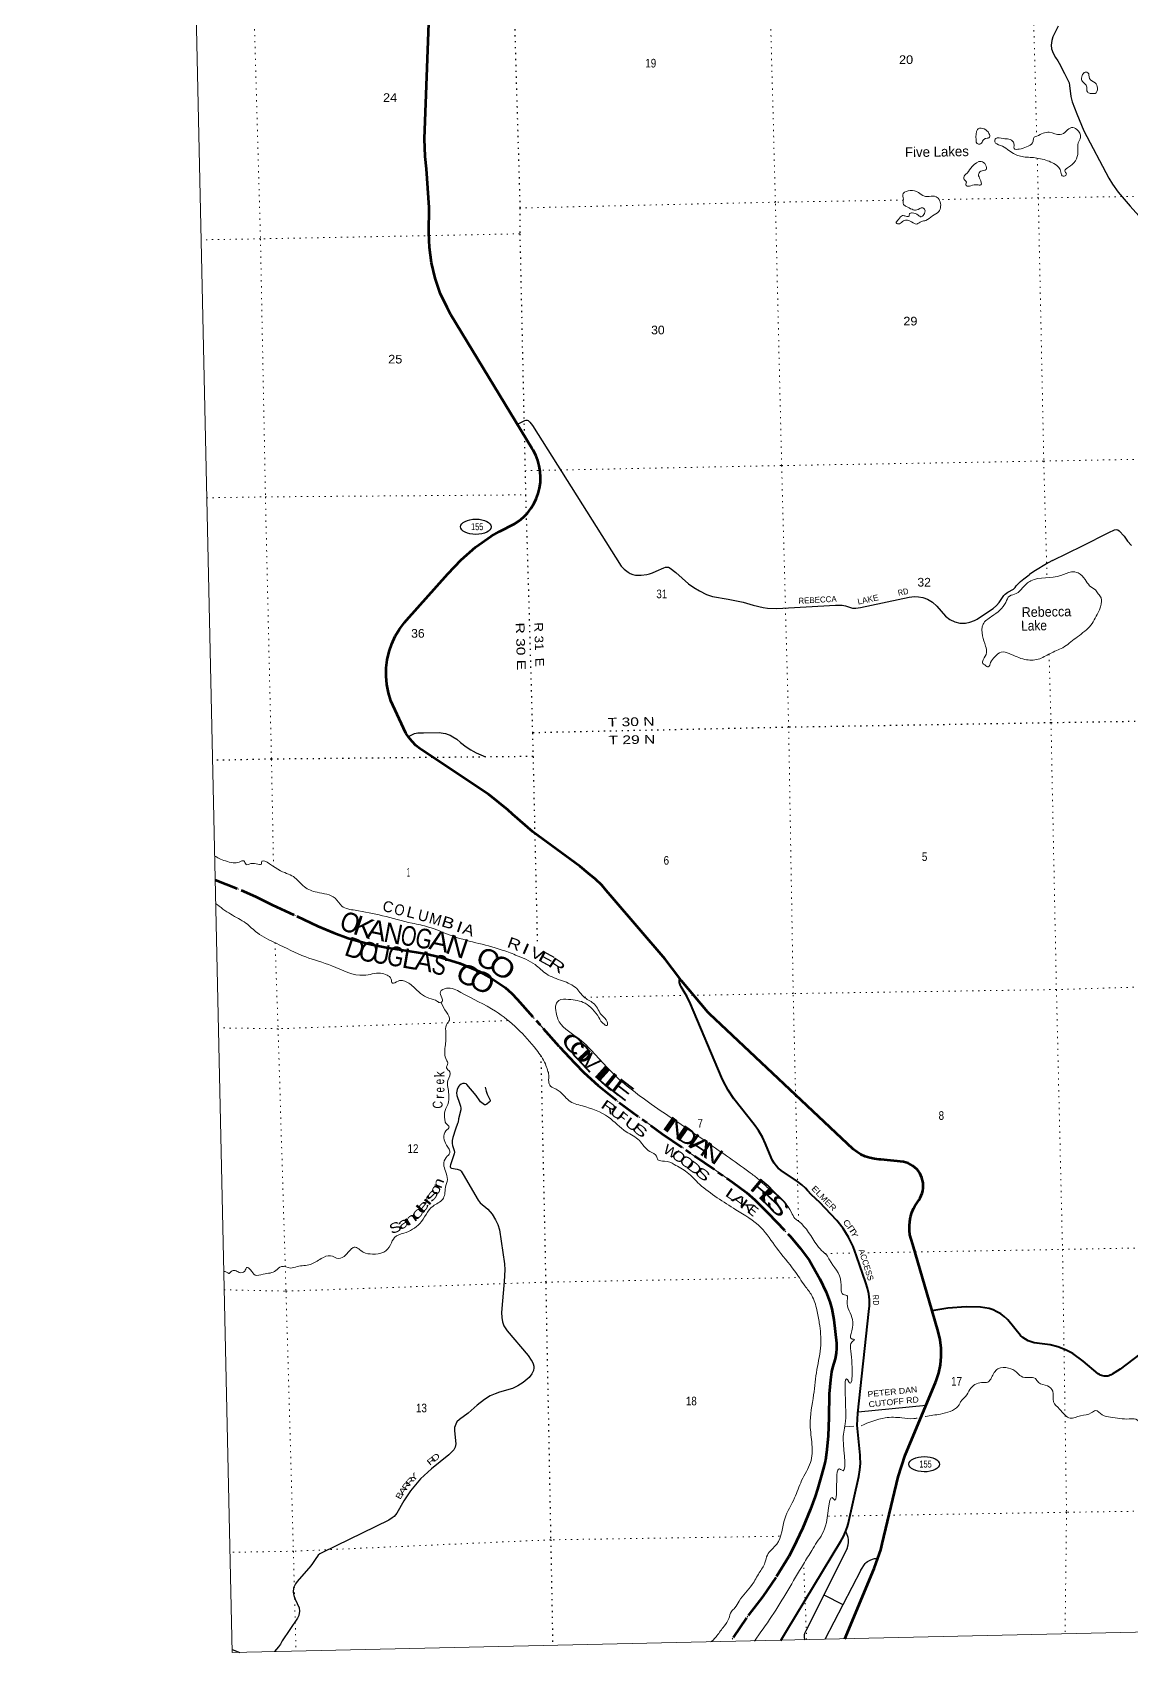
# Model space of a CAD drawing. Header units: feet. Extents: x 489137 to 739700, y 189004 to 379547.
# Drawn here: x 489137 to 511387, y 189004 to 221829 of the extents above; entities that cross this region are included whole.
import ezdxf
from ezdxf.enums import TextEntityAlignment as Align

# ---------------------------------------------------------------- set-up
doc = ezdxf.new("R2010")
doc.units = ezdxf.units.FT
doc.header["$LTSCALE"] = 80
for name, pattern in [('DOT_DASHED', [7.7, 5, -1.2, 0.3, -1.2]), ('DOTTED', [1.5, 0.3, -1.2]), ('LONG_DASH_SHORT_DASH', [9.9, 6, -1.2, 1.5, -1.2])]:
    doc.linetypes.add(name, pattern=pattern)
for name, color, linetype, lineweight in [('11', 7, 'LONG_DASH_SHORT_DASH', 60), ('17', 7, 'Continuous', 25), ('23', 7, 'Continuous', 70), ('26', 7, 'Continuous', 40), ('29', 7, 'Continuous', 25), ('39', 7, 'Continuous', 13), ('4', 7, 'Continuous', 13), ('44', 7, 'DOT_DASHED', 13), ('6', 7, 'DOTTED', 25), ('7', 7, 'DOTTED', 13)]:
    doc.layers.add(name, color=color, linetype=linetype, lineweight=lineweight)
for name, color, linetype in [('12', 7, 'Continuous'), ('27', 7, 'Continuous'), ('30', 7, 'Continuous'), ('41', 7, 'Continuous')]:
    doc.layers.add(name, color=color, linetype=linetype)

msp = doc.modelspace()

# ---------------------------------------------------------------- linework, layer by layer
at = {"layer": '11'}
msp.add_lwpolyline([(492838.37, 204663.29), (493367.54, 204452.79), (493654.62, 204321.19), (493997.52, 204154.73), (494492.96, 203922.84), (494922.51, 203724.46), (495242.54, 203588.47), (495537.76, 203480.31), (495746.4, 203415.87), (496005.94, 203351.43), (496344.22, 203284.15), (496786.29, 203212.83), (497124.36, 203158.24), (497369.37, 203103.4), (497787.35, 202968.56), (498194.06, 202803.4), (498390.39, 202695.88), (498717.92, 202476.17), (498853.8, 202356.25), (498959.52, 202241.61), (499813.98, 201280.23), (500127.02, 200943.1), (500307.14, 200759.84), (500596.3, 200494.86), (501023.86, 200151.4), (501897.95, 199514.67), (503322.75, 198537.67), (503607.47, 198322.48), (503773.9, 198176.1), (504042.87, 197908.17), (504496.58, 197431.23), (504694.26, 197200.55), (504879.09, 196948.3), (505089.21, 196574.39), (505217.3, 196308.09), (505291.45, 196113.46), (505331.18, 195969.15), (505371.92, 195743.73), (505425.8, 195271.5), (505430.44, 195163.39), (505422.85, 195069.38), (505399.88, 194954.74), (505349.1, 194778.01), (505328.79, 194695.2), (505307.3, 194530.23), (505280.84, 194246.1), (505269.98, 193768.02), (505256.72, 193393.91), (505242.07, 193184.5), (505228.35, 193054.98), (505203.43, 192906.1), (505178.23, 192791.76), (505127.16, 192598.18), (505044.4, 192313.75), (504995.11, 192163.5), (504904.64, 191907.69), (504747.79, 191530.15), (504548.7, 191117.16), (504462.44, 190953.46), (504201.01, 190528.84), (503934.38, 190137.83), (503602.85, 189706.43), (503283.88, 189229.62)], dxfattribs=at)
at = {"layer": '17'}
for centre in [(498122.59, 211812.97), (507206.48, 192821.45)]:
    msp.add_ellipse(centre, major_axis=(309.24, -1), ratio=0.500121, dxfattribs=at)
at = {"layer": '23'}
for points in [[(499429.54, 212707.77), (499433.98, 212821.41), (499426.53, 212934.89), (499407.25, 213046.96), (499376.36, 213156.41), (499334.2, 213262.02), (499281.23, 213362.66), (499254.98, 213404.56), (497617.46, 216109.24), (497537.27, 216257.25), (497400.59, 216545.61), (497294.81, 216846.68), (497221.07, 217157.16), (497180.2, 217473.64), (497172, 217767.14), (497177.06, 218283.09), (497123.58, 219062.03), (497092.85, 219317.64), (497081.65, 219675.67), (497197.21, 222736.24)], [(507367.09, 195929.34), (506974.98, 197269.15), (506938.24, 197378.15), (506917.49, 197467.2), (506906.16, 197557.93), (506904.37, 197649.35), (506912.16, 197740.45), (506929.42, 197830.24), (506955.97, 197917.74), (506991.52, 198001.98), (507014.25, 198045.64), (507095.4, 198172.12), (507123.13, 198216.28), (507146.09, 198263.09), (507164.03, 198312.05), (507176.75, 198362.62), (507184.12, 198414.24), (507186.06, 198466.34), (507182.53, 198518.37), (507173.59, 198569.73), (507159.33, 198619.89), (507139.9, 198668.28), (507115.52, 198714.37), (507086.46, 198757.66), (507053.03, 198797.68), (507015.6, 198833.98), (506974.58, 198866.17), (506930.42, 198893.9), (506883.61, 198916.86), (506834.65, 198934.8), (506784.08, 198947.52), (506783.22, 198947.69), (506323.6, 198992.88), (506289.94, 198994.53), (506194.97, 199005.97), (506101.71, 199027.27), (506011.19, 199058.2), (505924.4, 199098.42), (505842.29, 199147.5), (505765.76, 199204.89), (502855.08, 201945.21), (502823.12, 201979.19), (502287.92, 202615.27), (502268.2, 202643.24), (502253.59, 202662.71), (501958.44, 203056.21), (500889.98, 204295.32), (500763.94, 204443.43), (500674.99, 204549.67), (500547.08, 204676.49), (500406.61, 204789.25), (500233.34, 204928.66), (499274.9, 205635.17), (498863.07, 205992.12), (498769.01, 206079.48), (498386.29, 206390.56), (497012.49, 207302.79), (496992.73, 207316.72), (496908.65, 207384.46), (496832.11, 207460.61), (496763.95, 207544.35), (496704.91, 207634.75), (496655.65, 207730.83), (496401.48, 208289.46), (496351.53, 208450.41), (496318.69, 208615.7), (496303.3, 208783.52), (496305.53, 208952.03), (496325.37, 209119.38), (496362.59, 209283.75), (496416.79, 209443.32), (496487.38, 209596.35), (496573.57, 209741.16), (496674.42, 209876.17), (496713.7, 209921.63), (497556.3, 210859.65), (497821.5, 211143.22), (498114.89, 211397.51), (498433.25, 211619.74), (498597.52, 211716.29), (498903.29, 211873.39), (498997.83, 211936.59), (499085.25, 212009.32), (499164.59, 212090.79), (499234.98, 212180.11), (499295.65, 212276.3), (499345.93, 212378.3), (499385.27, 212485), (499413.24, 212595.23), (499429.54, 212707.77)], [(505594.8, 189281.07), (506189.52, 190705.96), (506198.95, 190729), (506323.32, 191085.74), (506356.15, 191206.34), (506679.25, 192561.93), (506823.01, 193003.75), (506923.57, 193244.08), (507436.84, 194475.68), (507448.83, 194507), (507499.51, 194669.06), (507532.97, 194835.54), (507548.84, 195004.6), (507546.95, 195174.39), (507527.33, 195343.06), (507490.18, 195508.75), (507367.09, 195929.34)]]:
    msp.add_lwpolyline(points, dxfattribs=at)
at = {"layer": '26'}
for points in [[(504299.88, 189251.88), (504420.46, 189451.56), (505512.85, 191260.22), (505568.54, 191353.83), (505614.15, 191452.75), (505649.16, 191555.89), (505662.31, 191607.54), (505878.6, 192572.45), (505902.72, 192704.53), (505912.9, 192838.41), (505909.03, 192972.63), (505906.03, 193004.55), (505850.2, 193612.57), (505859.68, 193856.83), (506083.34, 195913.1), (506095.17, 196031.76), (506094.53, 196151.01), (506081.42, 196269.54), (506056, 196386.05), (506020.7, 196493.69), (505836.96, 197040.85), (505765.43, 197234.49), (505674.06, 197419.6), (505563.83, 197594.13), (505435.96, 197756.19), (505426.66, 197766.72), (505088.02, 198122.84), (504923.78, 198280.34), (504841.22, 198364.46), (504800.72, 198410.31), (504723.56, 198484.38), (504639.08, 198549.98), (504304.9, 198770.21), (504298.25, 198775.37), (504248.77, 198818.6), (504204.09, 198866.78), (504164.69, 198919.36), (504131, 198975.77), (504103.39, 199035.39), (503990.98, 199314.26), (503928.98, 199448.49), (503850.44, 199580.91), (503758.49, 199704.4), (503351.67, 200223.66), (503232.2, 200400.37), (503131.85, 200588.6), (503098.49, 200663.86), (502471.61, 202150.29), (502394.98, 202305.63), (502363.16, 202359.98), (502282.34, 202494.41), (502266.2, 202522.62), (502258.14, 202539.9), (502251.93, 202557.93), (502247.64, 202576.51), (502245.31, 202595.44), (502244.98, 202614.5), (502246.64, 202633.5), (502253.59, 202662.71), (502253.05, 202662.14)], [(509312.01, 195322.92), (509256.74, 195352.46), (509204.85, 195387.61), (509156.92, 195427.99), (508898.73, 195747.59), (508889.47, 195757.05), (508825.13, 195815.32), (508755.05, 195866.54), (508680, 195910.16), (508600.8, 195945.7), (508518.32, 195972.76), (508433.46, 195991.05), (508347.16, 196000.37), (508052.93, 196007.86), (507684.12, 195982.52), (507401.53, 195935.11), (507367.09, 195929.34)], [(511576.11, 195051.36), (511176.47, 194748.71), (511013.69, 194646.44), (510994.22, 194634.16), (510971.69, 194622.93), (510948.12, 194614.12), (510923.75, 194607.81), (510898.85, 194604.09), (510873.71, 194603), (510848.58, 194604.53), (510823.76, 194608.69), (510799.5, 194615.42), (510776.08, 194624.64), (510753.76, 194636.27), (510732.77, 194650.16), (510427.82, 194908.17), (510213.73, 195067.3), (510066.89, 195140.39), (509913.21, 195197.73), (509754.38, 195238.7), (509592.13, 195262.83), (509542.91, 195266.76), (509491.99, 195270.92), (509430.29, 195281.93), (509370.08, 195299.33), (509312.01, 195322.92)]]:
    msp.add_lwpolyline(points, dxfattribs=at)
at = {"layer": '29'}
for p, q in [((505866.53, 193879.05), (507246.43, 194018.88)), ((505643.24, 191113.68), (504804.42, 189446.23)), ((505920.22, 190676.52), (505193.22, 189272.01)), ((505169.17, 190171.31), (505560.11, 189980.81)), ((493181.68, 189066.14), (493341.97, 189007.91))]:
    msp.add_line(p, q, dxfattribs=at)
for points in [[(509919.83, 221953.32), (509813.56, 221740.64), (509794.16, 221667.04), (509780.86, 221568.86), (509785.98, 221495.26), (509818.68, 221405.28), (509862.61, 221323.46), (509912.44, 221253.21)], [(509912.44, 221253.21), (509941.29, 221204.87), (510045.52, 220996.28), (510121.13, 220849.04), (510141.57, 220808.14), (510151.79, 220750.88), (510174.27, 220530.02), (510200.84, 220423.68), (510298.93, 220178.28), (510437.9, 219834.73), (510944.72, 218877.67), (511018.29, 218754.98), (511132.74, 218591.37), (511377.98, 218305.07), (512138.22, 217454.36)], [(499218.16, 213934.55), (499188.63, 213957.46), (499165.11, 213965.63), (499133.45, 213967.68), (499107.89, 213961.54), (498970.07, 213890.03)], [(499218.16, 213934.55), (499271.61, 213866.06), (501065.57, 211015.54)], [(510945.56, 211698.18), (511062.27, 211752.99), (511091.9, 211757.07), (511126.65, 211752.98), (511157.3, 211732.53), (511259.48, 211622.1), (511324.88, 211523.94), (511402.54, 211433.96)], [(509804.35, 211126.9), (510413.83, 211426.78), (510945.56, 211698.18)], [(509804.35, 211126.9), (509716.52, 211084.26), (509428.36, 210908.39), (509337.42, 210844.99)], [(501065.57, 211015.54), (501126.02, 210955.4), (501208.78, 210892.01), (501247.61, 210867.47), (501304.83, 210847.02), (501355.93, 210834.75), (501473.44, 210832.7), (501588.9, 210844.98), (501639.99, 210857.25), (501698.24, 210877.69), (501777.95, 210910.41), (501933.27, 210984.03), (501966.98, 210994.26), (501996.62, 210996.3), (502024.2, 210992.22), (502055.89, 210975.85), (502170.33, 210885.87), (502431.92, 210656.83), (502539.21, 210583.22), (502652.63, 210517.77), (502796.71, 210440.07), (502914.22, 210403.25), (503233.03, 210345.99), (503535.49, 210288.73), (503739.86, 210223.29), (503944.22, 210174.21), (504033.12, 210161.95), (504222.16, 210157.85), (505407.48, 210223.29), (505546.45, 210223.29), (505612.86, 210211.03), (505750.82, 210166.03), (505821.32, 210161.95), (505914.31, 210174.21), (506903.44, 210386.89), (507008.68, 210399.17), (507091.46, 210395.07), (507176.26, 210378.72), (507271.3, 210345.99), (507374.49, 210284.65), (507459.31, 210206.93), (507639.16, 210002.43), (507726, 209937), (507827.17, 209887.91), (507930.36, 209863.38), (508039.71, 209863.37), (508130.64, 209879.74), (508227.73, 209912.45), (508280.85, 209939.05), (508407.57, 210026.97), (508603.76, 210157.85), (508673.23, 210217.17), (508726.38, 210280.55), (508816.3, 210419.61), (508846.94, 210450.3), (508898.05, 210485.05), (509012.49, 210550.49), (509047.22, 210583.23), (509069.72, 210615.93), (509106.49, 210658.89), (509154.51, 210701.85), (509225.03, 210754.99), (509306.78, 210820.43), (509337.42, 210844.99)], [(496755.25, 207563.02), (496838.43, 207604.21), (496881.35, 207622.61), (496942.66, 207636.93), (497063.24, 207641.02), (497377.97, 207645.11), (497457.67, 207632.84), (497506.72, 207622.61), (497557.81, 207606.25), (497600.73, 207587.85), (497655.91, 207559.22), (497733.57, 207508.09), (497813.28, 207442.65), (497923.64, 207356.76), (498021.73, 207293.36), (498066.69, 207264.73), (498130.05, 207234.05), (498316.03, 207154.3)], [(498309.8, 200457.69), (498327.72, 200381.08), (498349.17, 200317.67), (498414.56, 200194.97), (498413.56, 200178.63), (498390.04, 200154.07), (498344.07, 200117.28), (498316.47, 200104.99), (498295.02, 200105.01), (498266.41, 200119.32), (498218.37, 200162.25), (498205.1, 200182.72), (498128.45, 200293.13), (497940.43, 200514), (497925.12, 200526.28), (497890.37, 200534.46), (497857.67, 200534.46), (497825.99, 200522.18), (497798.41, 200501.74), (497775.93, 200477.2), (497763.66, 200456.75), (497744.24, 200415.84), (497733.01, 200381.08), (497728.92, 200342.23), (497736.06, 200293.13), (497793.29, 200137.71), (497810.67, 200072.28), (497816.8, 200035.47), (497817.81, 199998.65), (497768.76, 199818.69), (497760.6, 199749.18), (497752.41, 199720.53), (497711.54, 199606.01), (497654.32, 199442.41), (497642.07, 199379.03), (497640.02, 199321.77), (497646.14, 199278.81), (497683.97, 199176.57), (497687.02, 199139.74), (497683.97, 199107.04), (497646.14, 199008.86), (497605.27, 198886.16), (497602.22, 198861.64), (497604.27, 198845.28), (497610.4, 198830.96), (497616.02, 198825.85), (497629.79, 198820.72), (497744.24, 198796.18), (497801.46, 198779.82), (497812.22, 198772.68), (497821.41, 198760.41), (497866.86, 198689.84), (498165.77, 198170.41), (498210.2, 198117.24), (498365.52, 197986.35), (498449.85, 197884.11), (498520.84, 197773.67), (498568.38, 197675.52), (498602.58, 197569.17), (498703.26, 196882.04), (498708.85, 196759.34), (498692.5, 196522.12), (498643.46, 195892.26), (498646.05, 195789.99), (498659.81, 195704.11), (498686.92, 195626.39), (498757.9, 195524.15), (499182.99, 195025.17), (499244.84, 194931.07), (499261.19, 194902.44), (499279.59, 194857.45), (499293.89, 194808.37), (499297.43, 194771.59), (499291.85, 194718.39), (499256.56, 194648.88), (499201.93, 194579.33), (499076.72, 194477.1), (498975.08, 194411.63), (498864.17, 194354.4), (498602.58, 194280.78), (498513.27, 194246.41)], [(498513.27, 194246.41), (498411.03, 194203.04), (498294.54, 194133.5), (498147.39, 194018.98), (497967.54, 193855.38), (497787.7, 193724.5), (497736.61, 193679.51), (497714.13, 193634.51), (497691.65, 193564.99), (497689.6, 193495.45), (497714.13, 193233.69), (497703.91, 193168.25), (497673.25, 193110.99), (497575.16, 193012.82), (497223.64, 192726.52), (497002.92, 192522.01), (496798.55, 192284.79), (496659.58, 192080.29), (496520.61, 191826.7), (496463.39, 191761.26), (496426.61, 191732.64), (496357.11, 191687.64), (495016.45, 191033.23), (494957.19, 191004.6), (494926.53, 190975.97), (494863.18, 190890.08), (494814.13, 190812.37), (494779.38, 190763.28), (494501.44, 190444.26), (494468.75, 190395.18), (494427.87, 190313.37), (494419.69, 190231.57), (494431.96, 190157.96), (494460.57, 190084.33), (494542.31, 189912.55), (494550.5, 189847.11), (494534.15, 189757.13), (494509.62, 189699.86), (494198.97, 189241.78), (494162.2, 189176.34), (494125.4, 189119.07), (494044.41, 189023.39)], [(505643.24, 191113.68), (505667.03, 191188.7), (505672.13, 191235.73), (505671.12, 191295.04), (505663.95, 191337.98), (505617.65, 191463.07)], [(505920.22, 190676.52), (506007.29, 190810.37), (506030.81, 190830.83), (506055.33, 190849.23), (506113.56, 190879.9), (506155.47, 190898.31), (506195.3, 190908.53), (506263.23, 190913.38)], [(504804.42, 189446.23), (504785.7, 189405.46), (504778.55, 189381.94), (504774.46, 189367.63), (504772.42, 189342.06), (504775.49, 189307.3), (504790.06, 189262.92)]]:
    msp.add_lwpolyline(points, dxfattribs=at)
at = {"layer": '39'}
msp.add_line((505602.21, 193579.87), (505780.97, 193590.78), dxfattribs=at)
for points in [[(510488.54, 220759.35), (510432.64, 220812.27), (510401.31, 220851.74), (510404.61, 220952.66), (510469.26, 221022.99), (510521.99, 221012.34), (510555.4, 220896.3), (510666.82, 220804.57), (510716.03, 220701.06), (510666.59, 220590.81), (510602.04, 220591.06), (510537.21, 220601.38), (510499.18, 220664.87), (510499.77, 220717.32), (510488.54, 220759.35)], [(508260.84, 219607.33), (508267.17, 219819.24), (508297.94, 219874.53), (508423.06, 219871.91), (508516.23, 219783.72), (508530.52, 219703.45), (508456.49, 219681.26), (508400.94, 219647.47), (508348.55, 219571.42), (508290.04, 219571.84), (508267.27, 219593.39), (508260.84, 219607.33)], [(509490.01, 219725.73), (509739.98, 219805.17), (509961.09, 219758.81), (510084.25, 219828.73), (510187.19, 219900.11), (510297.18, 219860.78), (510372.05, 219703.53), (510326.75, 219589.36), (510320.63, 219444), (510291.08, 219269.77), (510169.96, 219125.29), (510082.87, 219064.42), (510053.79, 219021.28), (510087.68, 218961.71), (510042.58, 218914.09), (509997.97, 218922.95), (509968.97, 219025), (509918.35, 219106.29), (509668.62, 219240.6), (509382.73, 219295.28), (509249.37, 219303.72), (509013.49, 219373.88), (508750.79, 219540.1), (508635.83, 219613.58), (508656.3, 219676.65), (508805.56, 219676.71), (508920.77, 219667.77), (509013.23, 219605.78), (509025.28, 219533.51), (509028.78, 219479.16), (509130.05, 219463.79), (509277.99, 219512.21), (509402.88, 219592.26), (509417.08, 219663.23), (509445.95, 219714.44), (509490.01, 219725.73)], [(508076.24, 218979.16), (508179.44, 219115.08), (508360.27, 219214.82), (508448.8, 219148.68), (508457.54, 219050.11), (508353.61, 219015), (508307.05, 218947.17), (508339.91, 218851.28), (508355.02, 218740.79), (508278.38, 218740.7), (508151.79, 218723.11), (508056.89, 218726.56), (508050.13, 218752.59), (508061.02, 218797.26), (508025.71, 218834.6), (508006.09, 218888.51), (508076.24, 218979.16)], [(506783.74, 218447.4), (506780.55, 218562.51), (506924.08, 218624.93), (507086.47, 218587.03), (507209.54, 218511.76), (507306.56, 218504.34), (507449.88, 218500.2), (507518.59, 218421.42), (507500.38, 218201.12), (507375.65, 218115.02), (507239.1, 218018.52), (507148.95, 217995.88), (507055.49, 217946.94), (506906.43, 218013.43), (506829.52, 218023.42), (506743.95, 217980.75), (506702.44, 217949.36), (506639.41, 217967.8), (506681.83, 218039.54), (506766.47, 218116.47), (506835.33, 218106.26), (506897.86, 218105.96), (506904.72, 218150.51), (506962.68, 218170.25), (507082.91, 218125.15), (507144.31, 218092.55), (507197.52, 218138.37), (507217.11, 218233.69), (507175.7, 218272.88), (507053.8, 218231.23), (506958.63, 218244.75), (506842.1, 218302.05), (506788.6, 218340.91), (506776.99, 218397.06), (506783.71, 218448.56)], [(510672.73, 210535.58), (510557.35, 210619.2), (510465.31, 210741.75), (510324.52, 210877.1), (510192.85, 210899.73), (509973.14, 210823.13), (509367.02, 210719.85), (509195.57, 210573.98), (509071.65, 210459.65), (508933.88, 210409.5), (508858.75, 210280.37), (508740.01, 210123.82), (508572.09, 209996.19), (508396.94, 209838.11), (508387.11, 209605.87), (508449.27, 209395.77), (508469.01, 209263.17), (508402.43, 209116.12), (508390.35, 209041.16), (508433.43, 209014.09), (508472.58, 208982.89), (508502.97, 208977.66), (508551.04, 209063.69), (508634.67, 209176.92), (508767.09, 209275.34), (508925.17, 209245.36), (509245, 209124.99), (509515.03, 209130.34), (509757.88, 209245.89), (510010.75, 209363.74), (510275.64, 209558.56), (510555.72, 209788.09), (510729.34, 210077.25), (510799.77, 210305.09), (510787.78, 210375.36), (510731.19, 210454.5), (510672.73, 210535.58)], [(504929.45, 191074.42), (505030.74, 191238.88), (505223.45, 191641.51), (505369.76, 192119.54), (505373.95, 192113.6), (505512.84, 192716.48), (505516.97, 192712.56), (505562.79, 193327.03), (505611.31, 193693.46), (505671.97, 194503.99), (505674.1, 194500.01), (505714.57, 195162.74), (505745.1, 195300.74), (505790.13, 195350.38), (505743.57, 195357.18), (505738.97, 195526.5), (505687.73, 195928.53), (505643.81, 196135.1), (505640.91, 196241.93), (505588.25, 196250.58), (505518.95, 196500.83), (505286.74, 196958.44), (505225.52, 197059.64), (505159.35, 197120.37), (505036.65, 197258.22), (504656.49, 197744.07), (504586.45, 197798.64), (504516.57, 197921.8), (504162.95, 198321.63), (503964.93, 198485.67), (503826.43, 198610.99), (503655.54, 198741.47), (502746.88, 199384.36), (501676.53, 200115.62), (500841.49, 200794.8), (500165.73, 201474.3), (499784.88, 201837.08), (499750.94, 201973.32), (499746.39, 202140.62), (499802.91, 202212.76), (499999.81, 202238.31), (500336.67, 202158.74), (500483.06, 202039.69), (500610.56, 201873.73), (500725.43, 201727.59), (500780.37, 201708.92), (500782.38, 201783.61), (500675.96, 201915.86), (500522.64, 202141.63), (500331.59, 202271.57), (500252.79, 202352.12), (500165.26, 202456.64), (499876.69, 202614.17), (499552.29, 202754.59), (499321.37, 202941.94), (498926.93, 203136.92), (498637.71, 203244.01), (497601.41, 203538.48), (497163.41, 203704.03), (496832.65, 203781.75), (496231.72, 203932.77), (495674.2, 204044.64), (495407.8, 204128.15), (495270.45, 204285.77), (494904.17, 204408.91), (494647.13, 204518.89), (494423.79, 204724.6), (494111.25, 204873.41), (493781.02, 205005.6), (493781.13, 205001.56), (493559.67, 204989.47), (493467.48, 204968.8), (493442.05, 205014.5), (493423.15, 205042.23), (493328.94, 205021.5), (493204.35, 205006), (493048.07, 205044.09), (492919.71, 205093.04), (492827.75, 205142.55)], [(492848.85, 204183.73), (493154.02, 203963.77), (493461.39, 203782.55), (493694.64, 203583.16), (494075.31, 203375.7), (494673.63, 203097.52), (495200.67, 202920.27), (495853.16, 202726.27), (496192.79, 202767.81), (496322.83, 202731.02), (496403.65, 202650.52), (496430.07, 202568.54), (496545.89, 202610.02), (496658.72, 202613.1), (496855.48, 202495.43), (497002.36, 202358.23), (497168.3, 202261.9), (497345.5, 202196.14), (497396.64, 202169.29), (497440.25, 202196.71), (497430.22, 202269.05), (497402.7, 202391.35), (497523.75, 202463.23), (497818.41, 202378.48), (498520.38, 201996.22), (499348.03, 201218), (499529.24, 200930.45), (499575.05, 200802.61), (499599.89, 200704.44), (499597.35, 200575.28), (499636.19, 200481.53), (499748.87, 200416.02), (499895.26, 200296.97), (500005.05, 200189.02), (500280.22, 200079.53), (500808.63, 199851.89), (501169.48, 199557.15), (501434.42, 199378.8), (501644.16, 199154.57), (501783.85, 199059.54), (501809.94, 198989.65), (501945.81, 198961.08), (502141.2, 198893.8), (502401.62, 198733.48), (502652.09, 198494.22), (503012.4, 198219.63), (503387.95, 197977.74), (503895.84, 197614.39), (504213.47, 197203.49), (504576.86, 196741.39), (504788.83, 196434.51), (504927.23, 196238.59), (505031.93, 195946.94), (505079.45, 195681.98), (505111.75, 195235.05), (505030.52, 194736.61), (504965.74, 194226.52), (504895.69, 193613.41), (504930.49, 193223.04), (504900.15, 192855.09), (504722.57, 192489.17), (504580.82, 192140.37), (504382.62, 191717.41), (504217.15, 191202.56), (504027.62, 190979.53), (503977.38, 190824.86), (503863.99, 190620.05), (503719.23, 190382.11), (503456.15, 190046.13), (503371.06, 189912.7), (503298.53, 189836.08), (503247.91, 189695.52), (503149.32, 189539.52), (503005.37, 189345.98), (502933.01, 189263.32), (502883.83, 189221.08)], [(497420.08, 202169.36), (497524.85, 201977.13), (497587.6, 201819.48), (497523.69, 201722.93), (497514.07, 201557.27), (497499.41, 201280.52), (497527, 201006.94), (497552.93, 200943.09), (497527.18, 200851.62), (497595.86, 200772.81), (497552.21, 200598.14), (497553.92, 200461.02), (497573.98, 200316.33), (497551.47, 200105.94), (497487.34, 199942.81), (497490.9, 199811.8), (497513.29, 199729.7), (497581.97, 199650.89), (497513.48, 199574.39), (497475.05, 199430.12), (497527.35, 199286.31), (497596.2, 199126.82), (497520.03, 199035.99), (497471.54, 198891.44), (497505.43, 198757.22), (497544.33, 198586.82), (497504.9, 198431.71), (497489.92, 198288.82), (497450.23, 198190.91), (497254.44, 198050.42), (496985.75, 197698.15), (496662.43, 197501.74), (496475.23, 197415.94), (496390.63, 197264.37), (496255.5, 197117.46), (496251.52, 197115.33), (496026.69, 197078.94), (495840.23, 197114.2), (495656, 197216.08), (495586.57, 197173.84), (495482.91, 197056.04), (495339.54, 196989.59), (495174.7, 197045.61), (494988.8, 196986.07), (494768.17, 196869.11), (494501.24, 196823.5), (494364.89, 196795.57), (494180.62, 196824.84), (494069.92, 196743.15), (493813.83, 196669.59), (493649, 196650.98), (493555.27, 196761.38), (493477.51, 196803.64), (493439.07, 196734), (493322.87, 196706.63), (493247.28, 196742.89), (493167.13, 196724.57), (493113.77, 196684.78), (493072.65, 196713.92), (493013.04, 196721.93)], [(507227.99, 193789.46), (507231.8, 193790.12), (507535, 193836.72), (507891.49, 193999.75), (507928.34, 194053.2), (507961.06, 194110.57), (508043.49, 194193.51), (508130.33, 194337.08), (508368.55, 194474.69), (508495.31, 194484.2), (508567.45, 194574.93), (508699.75, 194752.01), (508915.01, 194769.99), (509074.57, 194685.59), (509171.62, 194601.5), (509325.51, 194577.46), (509457.13, 194556.84), (509521.83, 194475.9), (509705.13, 194408.29), (509808.83, 194302.19), (509824.82, 194084.78), (509949.81, 193936.9), (510162.48, 193753.09), (510374.84, 193803.26), (510589.06, 193859.54), (510678.46, 193908.37), (510809.87, 193821.18), (510982.55, 193773.45), (511360.58, 193737.37), (511491.76, 193732.88), (511628.41, 193601.46), (511916.21, 193472.15), (512168.61, 193458.86), (512423.45, 193504.14), (512888.5, 193456.32), (513012.01, 193362.86), (513205.5, 193291.49), (513393.54, 193197.78), (513817.17, 192967.28), (514383.61, 192526.86), (514455.79, 192319.05), (514527.86, 192115.26), (514796.08, 191890.61), (515251.68, 191671.07), (515659.95, 191486.54), (515969.69, 191440.53), (516143.89, 191410.99), (516264.02, 191367.88), (516337.05, 191351.72), (516496.56, 191269.33), (516704.97, 191168.11), (516610.78, 190998.12), (516622.68, 190857.24), (516687.4, 190627.03), (516653.4, 190394.13), (516528.29, 190174.88), (516310.95, 189936.98), (516162.32, 189692.88), (516098.62, 189588.27), (516068.38, 189519.83)], [(505925.83, 193599.87), (506414.01, 193759.74), (506754.73, 193760.96), (506993.08, 193745.28), (507062.08, 193755.55)], [(503764.39, 189237.63), (504113.84, 189735.28), (504758.42, 190797.76), (504929.45, 191074.42)]]:
    msp.add_spline(points, degree=3, dxfattribs=at)
at = {"layer": '4'}
msp.add_lwpolyline([(489136.84, 372822.34), (519705.79, 373516.18), (550270.46, 374252.07), (580830.76, 375029.99), (611393.28, 375849.96), (641954.65, 376711.97), (672514.8, 377616.02), (703073.68, 378562.1), (733631.22, 379547.32), (739699.91, 195787.95), (708889.59, 194791.66), (678077.93, 193837.75), (647264.99, 192926.23), (616450.81, 192057.09), (585635.48, 191230.33), (554819.03, 190445.97), (524001.53, 189703.99), (493183.04, 189004.41)], close=True, dxfattribs=at)
msp.add_lwpolyline([(489136.84, 372822.34), (519705.79, 373516.18), (550270.46, 374252.07), (580830.76, 375029.99), (611393.28, 375849.96), (641954.65, 376711.97), (672514.8, 377616.02), (703073.68, 378562.1), (733631.22, 379547.32), (739699.91, 195787.95), (708889.59, 194791.66), (678077.93, 193837.75), (647264.99, 192926.23), (616450.81, 192057.09), (585635.48, 191230.33), (554819.03, 190445.97), (524001.53, 189703.99), (493183.04, 189004.41)], close=True, dxfattribs=at)
at = {"layer": '44'}
msp.add_lwpolyline([(492838.37, 204663.29), (493367.54, 204452.79), (493654.62, 204321.19), (493997.52, 204154.73), (494492.96, 203922.84), (494922.51, 203724.46), (495242.54, 203588.47), (495537.76, 203480.31), (495746.4, 203415.87), (496005.94, 203351.43), (496344.22, 203284.15), (496786.29, 203212.83), (497124.36, 203158.24), (497369.37, 203103.4), (497787.35, 202968.56), (498194.06, 202803.4), (498390.39, 202695.88), (498717.92, 202476.17), (498853.8, 202356.25), (498959.52, 202241.61), (499813.98, 201280.23), (500127.02, 200943.1), (500307.14, 200759.84), (500596.3, 200494.86), (501023.86, 200151.4), (501897.95, 199514.67), (503322.75, 198537.67), (503607.47, 198322.48), (503773.9, 198176.1), (504042.87, 197908.17), (504496.58, 197431.23), (504694.26, 197200.55), (504879.09, 196948.3), (505089.21, 196574.39), (505217.3, 196308.09), (505291.45, 196113.46), (505331.18, 195969.15), (505371.92, 195743.73), (505425.8, 195271.5), (505430.44, 195163.39), (505422.85, 195069.38), (505399.88, 194954.74), (505349.1, 194778.01), (505328.79, 194695.2), (505307.3, 194530.23), (505280.84, 194246.1), (505269.98, 193768.02), (505256.72, 193393.91), (505242.07, 193184.5), (505228.35, 193054.98), (505203.43, 192906.1), (505178.23, 192791.76), (505127.16, 192598.18), (505044.4, 192313.75), (504995.11, 192163.5), (504904.64, 191907.69), (504747.79, 191530.15), (504548.7, 191117.16), (504462.44, 190953.46), (504201.01, 190528.84), (503934.38, 190137.83), (503602.85, 189706.43), (503283.88, 189229.62)], dxfattribs=at)
at = {"layer": '6'}
for points in [[(498658.63, 235075.2), (498693.8, 234218.94), (498686.39, 233898.01), (498779.77, 228900.03), (498783.71, 228383.75), (498867.26, 223599.32), (498875.01, 223091.21), (499013.95, 218271.98), (499012.06, 217747.47), (499118.16, 212949.54), (499129.45, 212459.68), (499268.44, 207638.44), (499279.45, 207158.66), (499365.9, 203389.87)], [(523571.8, 208077.88), (520427.59, 208001.98), (515080.42, 207926.67), (509773.87, 207840.37), (504459.38, 207749.83), (499268.44, 207638.44)], [(499279.45, 207158.66), (493980.09, 207104.83), (492785.17, 207080.05)], [(499438.06, 201096.45), (499536.39, 196509.05), (499637.81, 191289.4), (499678.74, 189148.34)]]:
    msp.add_lwpolyline(points, dxfattribs=at)
at = {"layer": '7'}
msp.add_line((505193.93, 197089.99), (505844.51, 197101.07), dxfattribs=at)
for points in [[(504658.61, 197741.51), (504551.4, 202356.45), (504459.38, 207749.83), (504317.38, 213053.08), (504190.62, 218389.03), (504051.46, 223662.11), (503919.86, 228953.54), (503820.93, 234304.37), (503813.93, 235190.78)], [(509133.68, 235311.26), (509132.86, 234415.02), (509249.49, 229080.82), (509379.02, 223791.34), (509484.84, 219724.4)], [(493284.83, 234956), (493337.39, 233667.33), (493458.59, 228313.08), (493607.62, 222973.7), (493758.34, 217646.48), (493857.96, 212418.72), (493980.09, 207104.83), (494022.89, 204913.03)], [(509496.43, 219278.54), (509517.32, 218475.88), (509627.84, 213143.52), (509692.44, 210797.63)], [(523322.98, 218716.78), (520136.02, 218664.76), (514807.8, 218559.72), (509517.32, 218475.88), (507508.16, 218443.12)], [(506781.45, 218431.27), (504190.62, 218389.03), (499013.95, 218271.98)], [(499012.06, 217747.47), (493758.34, 217646.48), (492553.01, 217626.7)], [(499118.16, 212949.54), (504317.38, 213053.08), (509627.84, 213143.52), (514933.95, 213245.94), (517771.8, 213297.23)], [(492668.07, 212399.75), (493857.96, 212418.72), (499129.45, 212459.68)], [(509735.46, 209235.28), (509773.87, 207840.37), (509884.3, 202437.42), (510007.13, 197171.96), (510089.23, 191846.9), (510059.24, 189382.26)], [(494052.96, 203386.83), (494114.27, 201644.02), (494274.78, 196327.15), (494423.91, 191058.38), (494478.95, 189032.97)], [(517988.71, 202665.34), (515168.79, 202593.71), (509884.3, 202437.42), (504551.4, 202356.45), (500321.41, 202281.49)], [(498766.26, 201807.64), (494114.27, 201644.02), (492904.46, 201660.43)], [(506065.55, 197104.84), (510007.13, 197171.96), (515311.12, 197278.36), (520604.37, 197408.67), (523820.37, 197449.65)], [(493021.26, 196354.16), (494274.78, 196327.15), (499536.39, 196509.05), (504673.81, 196603.7)], [(523945.02, 192120.28), (520771.31, 192077.86), (515414.13, 191925.63), (510089.23, 191846.9), (505268.38, 191768.31)], [(504271.93, 191361.26), (499637.81, 191289.4), (494423.91, 191058.38), (493138.31, 191036.62)], [(504824.28, 189263.69), (504780.91, 190339.9), (504762.21, 190803.89)]]:
    msp.add_lwpolyline(points, dxfattribs=at)

# ---------------------------------------------------------------- texts
at = {"layer": '12'}
for s, rotation, width, p in [('O', 342.101, 0.9, (495513.76, 203604.16)), ('K', 342.204, 1.1, (495794.22, 203511.92)), ('A', 348.089, 1.05, (496078.81, 203446.63)), ('N', 349.345, 0.95, (496414.02, 203378.74)), ('O', 348.922, 0.75, (496725.79, 203326.74)), ('G', 347.923, 0.8, (497030.17, 203274.95)), ('A', 347.71, 1.1, (497343.83, 203222.93)), ('N', 341.589, 1.1, (497681.19, 203119.46)), ('D', 341.204, 0.95, (495609.15, 203082.19)), ('O', 341.245, 0.9, (495887.12, 203011.16)), ('U', 349.345, 0.9, (496167.69, 202963.88)), ('G', 348.922, 0.8, (496460.21, 202912.45)), ('C', 334.93, 1.1, (498279.14, 202878.11)), ('S', 343.314, 0.8, (497333.81, 202745.76)), ('C', 333.286, 1.15, (497875.94, 202551.14)), ('O', 326.819, 1.2, (498549.08, 202723.57)), ('O', 330.178, 1.15, (498152.02, 202421.95))]:
    msp.add_text(s, height=400, rotation=rotation, dxfattribs=dict(at, width=width)).set_placement(p, align=Align.CENTER)
for s, rotation, p in [('L', 350.119, (496754.85, 202860.72)), ('A', 349.71, (497042.64, 202815.84))]:
    msp.add_text(s, height=400, rotation=rotation, dxfattribs=at).set_placement(p, align=Align.CENTER)
at = {"layer": '17', "width": 0.8}
for p in [(498148.64, 211744.66), (507232.53, 192753.14)]:
    msp.add_text('155', height=140, dxfattribs=at).set_placement(p, align=Align.CENTER)
at = {"layer": '27', "width": 1.15}
msp.add_text('ELMER', height=120, rotation=314.464, dxfattribs=at).set_placement((504911.68, 198392.6))
at = {"layer": '27'}
for s, rotation, width, p in [('C', 303.261, 1.3, (505592.56, 197669.37)), ('I', 304.263, 1.45, (505653.4, 197592.84)), ('T', 302.265, 1.6, (505699.83, 197523.27)), ('Y', 293.268, 1.2, (505738.17, 197455.98)), ('R', 273.718, 0.7, (506162.66, 196197.57)), ('D', 273.198, 0.7, (506169.84, 196085.46))]:
    msp.add_text(s, height=120, rotation=rotation, dxfattribs=dict(at, width=width)).set_placement(p, align=Align.CENTER)
msp.add_text('ACCESS', height=120, rotation=287.693, dxfattribs=at).set_placement((505873.1, 197156.43))
at = {"layer": '30'}
msp.add_text('REBECCA', height=120, rotation=3.16, dxfattribs=at).set_placement((504659.42, 210252.1))
for s, rotation, width, p in [('LAKE', 12.135, 1.05, (505867.42, 210236.1)), ('RD', 12.135, 0.9, (506685.85, 210411.7)), ('PETER DAN', 5.786, 1.1, (506063.16, 194177.93)), ('CUTOFF RD', 5.786, 1.1, (506086.11, 193973.16))]:
    msp.add_text(s, height=120, rotation=rotation, dxfattribs=dict(at, width=width)).set_placement(p)
for s, rotation, width, p in [('D', 39.162, 1.5, (497343.25, 192914.21)), ('R', 39.162, 1.5, (497254.56, 192841.98)), ('R', 55.802, 1.35, (496756.76, 192346.32)), ('R', 49.254, 1.55, (496834.99, 192435.89)), ('Y', 49.254, 1.7, (496908.1, 192519.19)), ('B', 61.277, 1.3, (496624.25, 192157.33)), ('A', 55.802, 1.5, (496689.56, 192250.17))]:
    msp.add_text(s, height=120, rotation=rotation, dxfattribs=dict(at, width=width)).set_placement(p, align=Align.CENTER)
at = {"layer": '41'}
msp.add_text('Five Lakes', height=200, rotation=1, dxfattribs=at).set_placement((506818.32, 219300.75))
for s, width, p in [('Rebecca', 0.95, (509182.08, 209982.98)), ('Lake', 0.9, (509171.48, 209707.6))]:
    msp.add_text(s, height=200, rotation=1, dxfattribs=dict(at, width=width)).set_placement(p)
for s, height, rotation, p in [('C', 220, 347.118, (496319.69, 204008.24)), ('U', 220, 345.921, (497031.46, 203826.29)), ('M', 220, 343.865, (497272.91, 203757.54)), ('r', 200, 87.802, (497479.93, 200264.48)), ('F', 200, 321.354, (501027.29, 199776.77)), ('E', 200, 321.254, (503675.79, 197882.29))]:
    msp.add_text(s, height=height, rotation=rotation, dxfattribs=at).set_placement(p, align=Align.CENTER)
for s, height, rotation, width, p in [('O', 220, 346.189, 0.9, (496549.72, 203945.72)), ('L', 220, 346.189, 1.1, (496787.67, 203893.31)), ('B', 220, 342.905, 1.3, (497527.44, 203688.23)), ('I', 220, 341.01, 1.4, (497755.95, 203604.58)), ('A', 220, 342.197, 1.15, (497941.16, 203543.81)), ('R', 220, 339.898, 1.25, (498863.18, 203258.39)), ('I', 220, 335.898, 1.55, (499089.69, 203162.03)), ('V', 220, 335.349, 1.3, (499316.02, 203062.14)), ('E', 220, 331.67, 1.6, (499500.3, 202965.41)), ('R', 220, 326.511, 1.55, (499707.05, 202832.79)), ('k', 200, 91.191, 0.9, (497485.55, 200723.56)), ('e', 200, 92.077, 0.75, (497479.37, 200574.63)), ('e', 200, 90.276, 0.7, (497484.7, 200406.81)), ('C', 200, 87.177, 0.8, (497446.47, 200097.96)), ('R', 200, 324.72, 1.6, (500760.88, 199971.65)), ('U', 200, 326.456, 1.45, (500932.7, 199849.88)), ('U', 200, 324.411, 1.5, (501232.58, 199621.03)), ('S', 200, 322.695, 1.75, (501385.34, 199508.08)), ('W', 200, 328.372, 1.15, (502022.04, 199072.49)), ('O', 200, 327.261, 1.3, (502178.52, 198971.39)), ('O', 200, 323.465, 1.4, (502339.22, 198859.99)), ('D', 200, 323.124, 1.6, (502490.81, 198746.06)), ('n', 200, 69.359, 1.3, (497451.15, 198483.41)), ('S', 200, 323.472, 1.7, (502659.93, 198618.18)), ('r', 200, 52.444, 1.95, (497222.17, 198113.85)), ('s', 200, 54.557, 1.95, (497305.55, 198217.91)), ('o', 200, 66.975, 1.25, (497387.68, 198346.5)), ('L', 200, 326.409, 1.65, (503255.08, 198203.64)), ('d', 200, 48.556, 2.1, (497015.34, 197855.13)), ('e', 200, 51.448, 1.8, (497114.96, 197983.07)), ('A', 200, 323.454, 1.65, (503400.9, 198083.47)), ('K', 200, 325.018, 1.65, (503573.41, 197962.37)), ('S', 200, 22.556, 1.35, (496524.18, 197523.47)), ('a', 200, 30.909, 1.6, (496697.75, 197622.16)), ('n', 200, 34.103, 1.7, (496850.9, 197709.5))]:
    msp.add_text(s, height=height, rotation=rotation, dxfattribs=dict(at, width=width)).set_placement(p, align=Align.CENTER)
at = {"layer": '44'}
for s, rotation, width, p in [('C', 312.914, 1.55, (499979.05, 201226.44)), ('O', 312.914, 1.45, (500130.63, 201063.4)), ('L', 312.914, 2, (500279.65, 200903.13)), ('I', 318.126, 1.75, (500560.24, 200642.18)), ('L', 318.126, 1.95, (500696.65, 200518.77)), ('L', 320.886, 1.85, (500845.79, 200403.38)), ('E', 322.442, 1.5, (500999.12, 200286.48)), ('I', 324.767, 1.45, (501945.14, 199586.02)), ('N', 324.767, 1.5, (502108.05, 199469.9)), ('D', 325.859, 1.3, (502306.64, 199337.66)), ('A', 325.907, 1.6, (502609.66, 199128.73)), ('I', 325.859, 1.4, (502447.34, 199238.67)), ('N', 325.907, 1.45, (502813.43, 198989.42)), ('R', 320.004, 1.55, (503828.36, 198248.23)), ('E', 316.278, 1.7, (503989.32, 198084.59)), ('S', 314.58, 1.55, (504127.67, 197946.5))]:
    msp.add_text(s, height=318.1, rotation=rotation, dxfattribs=dict(at, width=width)).set_placement(p, align=Align.CENTER)
msp.add_text('V', height=318.1, rotation=314.979, dxfattribs=at).set_placement((500335.42, 200850.87), align=Align.CENTER)
at = {"layer": '6'}
for s, rotation, width, p in [('R 30 E', 271.651, 1.35, (498929.84, 209870.62)), ('R 31  E', 271.651, 1.15, (499304.04, 209873.91)), ('T 30 N', 1.229, 1.35, (500794.94, 207764.51)), ('T 29 N', 1.229, 1.35, (500810.46, 207401.96))]:
    msp.add_text(s, height=175, rotation=rotation, dxfattribs=dict(at, width=width)).set_placement(p)
at = {"layer": '7'}
for s, width, p in [('19', 0.85, (501554.93, 221117.94)), ('20', 1.1, (506694.99, 221189.3)), ('24', 1.1, (496241.04, 220420.57)), ('29', 1.1, (506782.14, 215892.2)), ('30', 1.05, (501673.1, 215712.1)), ('25', 1.1, (496344.82, 215121.35)), ('32', 1.05, (507067.62, 210602.32)), ('31', 0.85, (501777.84, 210365.14)), ('36', 1.05, (496810.65, 209566.34)), ('5', 0.85, (507158.13, 205041.67)), ('1', 0.4, (496722.44, 204727.68)), ('6', 0.85, (501925.85, 204967.62)), ('8', 0.85, (507497.04, 199797.51)), ('7', 0.85, (502612.36, 199641.99)), ('12', 0.85, (496736.75, 199127.76)), ('17', 0.85, (507751.21, 194413.47)), ('13', 0.85, (496908.13, 193872.47)), ('18', 0.85, (502376.24, 194013.13))]:
    msp.add_text(s, height=175, dxfattribs=dict(at, width=width)).set_placement(p)

doc.saveas('drawing.dxf')
